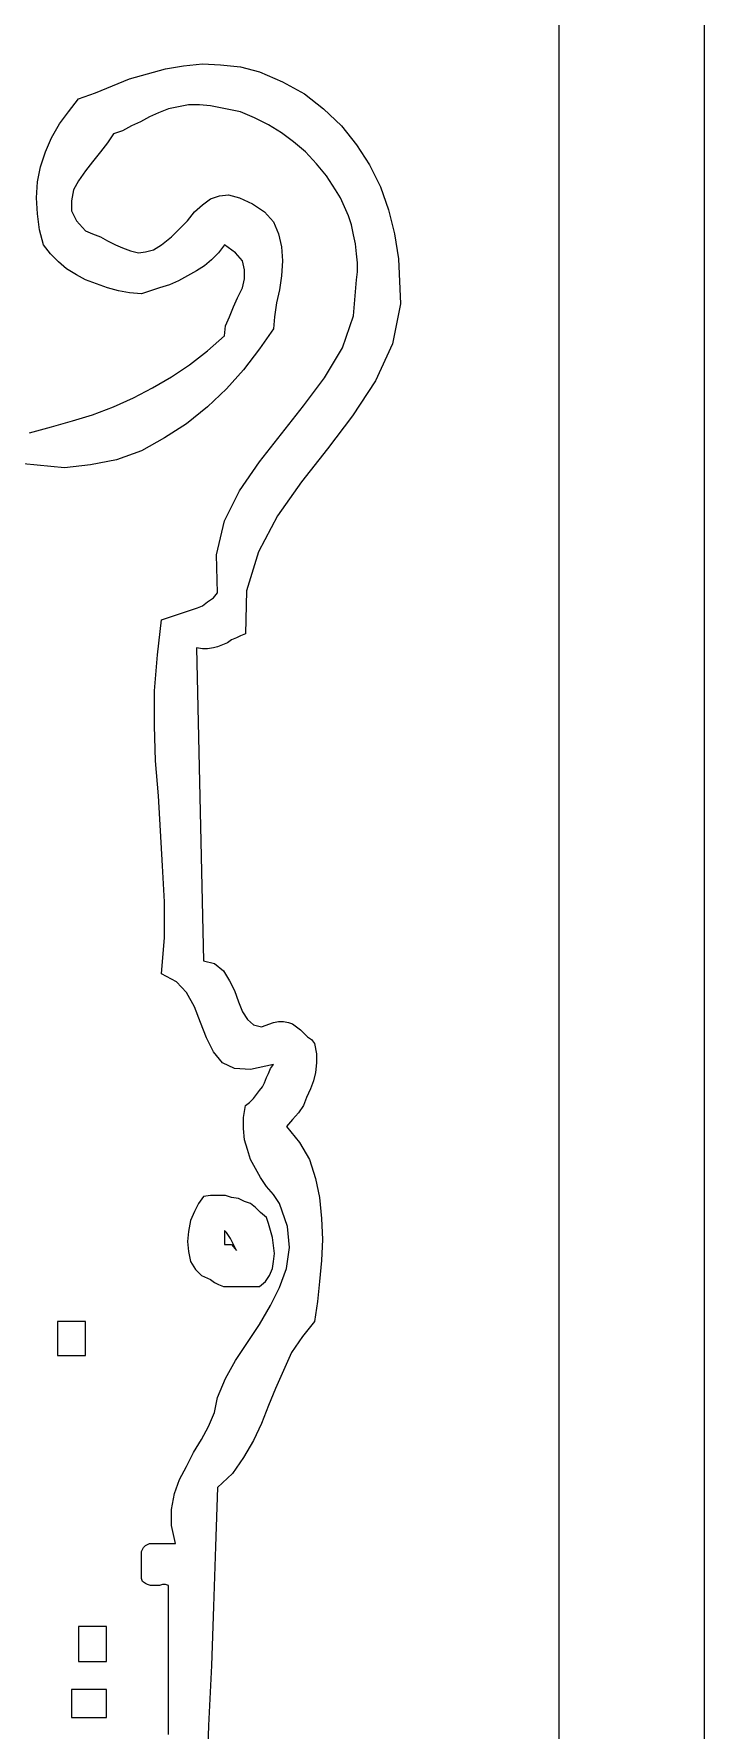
# Model space of a CAD drawing. Header units: millimetres. Extents: x -102 to 1947, y 0 to 1377.
# Drawn here: x 179.3 to 253.2, y 554.6 to 741.6 of the extents above; entities that cross this region are included whole.
import ezdxf

# ---------------------------------------------------------------- set-up
doc = ezdxf.new("R2010")
doc.units = ezdxf.units.MM
doc.layers.add('ceco.net 341', color=7, linetype='Continuous', lineweight=5)

# ---------------------------------------------------------------- blocks, each defined once
blk = doc.blocks.new('A$C00E300AF')
for p, q in [((-79.43, 568.37), (-80.31, 566.61)), ((-78.33, 569.91), (-79.43, 568.37)), ((-76.79, 570.13), (-78.33, 569.91)), ((-75.02, 570.13), (-76.79, 570.13)), ((-73.48, 570.13), (-75.02, 570.13)), ((-72.16, 569.69), (-73.48, 570.13)), ((-70.62, 569.47), (-72.16, 569.69)), ((-69.29, 568.81), (-70.62, 569.47)), ((-67.97, 568.37), (-69.29, 568.81)), ((-66.87, 567.49), (-67.97, 568.37)), ((-81.19, 564.62), (-81.63, 562.2)), ((-80.31, 566.61), (-81.19, 564.62)), ((-65.77, 566.39), (-66.87, 567.49)), ((-64.45, 565.28), (-65.77, 566.39)), ((-64.01, 563.96), (-64.45, 565.28)), ((-81.63, 562.2), (-81.85, 560)), ((-63.56, 562.42), (-64.01, 563.96)), ((-63.12, 560.88), (-63.56, 562.42)), ((-62.9, 559.11), (-63.12, 560.88)), ((-81.85, 560), (-81.63, 557.79)), ((-81.63, 557.79), (-81.19, 555.59)), ((-62.68, 557.35), (-62.9, 559.11)), ((-62.9, 555.59), (-62.68, 557.35)), ((-81.19, 555.59), (-80.09, 553.83)), ((-80.09, 553.83), (-78.77, 552.5)), ((-63.78, 552.5), (-63.12, 554.05)), ((-63.12, 554.05), (-62.9, 555.59)), ((-78.77, 552.5), (-76.79, 551.62)), ((-76.79, 551.62), (-75.9, 550.96)), ((-75.9, 550.96), (-75.02, 550.52)), ((-75.02, 550.52), (-73.92, 550.08)), ((-73.92, 550.08), (-73.04, 550.08)), ((-73.04, 550.08), (-71.72, 550.08)), ((-71.72, 550.08), (-70.62, 550.08)), ((-70.62, 550.08), (-69.51, 550.08)), ((-69.51, 550.08), (-68.19, 550.08)), ((-68.19, 550.08), (-67.09, 550.08)), ((-67.09, 550.08), (-65.99, 550.08)), ((-65.99, 550.08), (-64.67, 551.18)), ((-64.67, 551.18), (-63.78, 552.5)), ((-104.33, 542.37), (-110.5, 542.37)), ((-110.5, 542.37), (-110.5, 534.87)), ((-104.33, 534.87), (-104.33, 542.37)), ((-110.5, 534.87), (-104.33, 534.87)), ((-99.7, 475.16), (-105.87, 475.16)), ((-105.87, 475.16), (-105.87, 467.44)), ((-99.7, 467.44), (-99.7, 475.16)), ((-105.87, 467.44), (-99.7, 467.44)), ((-99.7, 461.27), (-107.42, 461.27)), ((-107.42, 461.27), (-107.42, 455.1)), ((-99.7, 455.1), (-99.7, 461.27)), ((-107.42, 455.1), (-99.7, 455.1))]:
    blk.add_line(p, q)
at = {"layer": 'ceco.net 341'}
for p, q in [((-86.7, 818.48), (-82.74, 819.14)), ((-82.74, 819.14), (-78.55, 819.58)), ((-78.55, 819.58), (-74.58, 819.36)), ((-74.58, 819.36), (-70.18, 818.92)), ((-70.18, 818.92), (-65.99, 817.82)), ((-98.38, 814.73), (-94.64, 816.28)), ((-94.64, 816.28), (-90.67, 817.38)), ((-90.67, 817.38), (-86.7, 818.48)), ((-65.99, 817.82), (-60.92, 815.62)), ((-60.92, 815.62), (-56.07, 812.97)), ((-108.08, 809.01), (-105.87, 811.87)), ((-105.87, 811.87), (-102.13, 813.19)), ((-102.13, 813.19), (-98.38, 814.73)), ((-56.07, 812.97), (-51.89, 809.67)), ((-110.06, 806.36), (-108.08, 809.01)), ((-90.23, 807.9), (-92.21, 806.8)), ((-88.24, 808.79), (-90.23, 807.9)), ((-86.04, 809.67), (-88.24, 808.79)), ((-83.84, 810.11), (-86.04, 809.67)), ((-81.63, 810.55), (-83.84, 810.11)), ((-79.21, 810.55), (-81.63, 810.55)), ((-76.79, 810.33), (-79.21, 810.55)), ((-73.48, 809.67), (-76.79, 810.33)), ((-70.18, 809.01), (-73.48, 809.67)), ((-67.09, 807.68), (-70.18, 809.01)), ((-64.01, 806.14), (-67.09, 807.68)), ((-51.89, 809.67), (-47.92, 805.92)), ((-111.82, 803.28), (-110.06, 806.36)), ((-98.16, 804.16), (-99.48, 802.17)), ((-96.18, 804.82), (-98.16, 804.16)), ((-94.19, 805.92), (-96.18, 804.82)), ((-92.21, 806.8), (-94.19, 805.92)), ((-61.14, 804.38), (-64.01, 806.14)), ((-58.5, 802.39), (-61.14, 804.38)), ((-47.92, 805.92), (-44.61, 801.73)), ((-114.25, 796.89), (-113.15, 800.19)), ((-113.15, 800.19), (-111.82, 803.28)), ((-101.03, 800.19), (-102.79, 797.99)), ((-99.48, 802.17), (-101.03, 800.19)), ((-55.85, 800.19), (-58.5, 802.39)), ((-53.43, 797.55), (-55.85, 800.19)), ((-44.61, 801.73), (-41.75, 797.33)), ((-114.91, 793.58), (-114.25, 796.89)), ((-102.79, 797.99), (-104.33, 796)), ((-51.22, 794.9), (-53.43, 797.55)), ((-41.75, 797.33), (-39.32, 792.48)), ((-115.13, 790.05), (-114.91, 793.58)), ((-105.87, 793.8), (-106.98, 791.82)), ((-104.33, 796), (-105.87, 793.8)), ((-49.24, 791.82), (-51.22, 794.9)), ((-114.91, 786.53), (-115.13, 790.05)), ((-106.98, 791.82), (-107.42, 789.39)), ((-107.42, 789.39), (-107.42, 787.19)), ((-78.55, 788.51), (-76.79, 789.83)), ((-76.79, 789.83), (-74.8, 790.5)), ((-74.8, 790.5), (-72.82, 790.72)), ((-72.82, 790.72), (-70.4, 790.05)), ((-70.4, 790.05), (-67.53, 788.73)), ((-48.14, 790.05), (-49.24, 791.82)), ((-47.26, 788.07), (-48.14, 790.05)), ((-39.32, 792.48), (-37.56, 787.41)), ((-114.47, 783), (-114.91, 786.53)), ((-107.42, 787.19), (-106.31, 784.99)), ((-81.85, 784.99), (-80.31, 786.97)), ((-80.31, 786.97), (-78.55, 788.51)), ((-67.53, 788.73), (-64.89, 786.97)), ((-64.89, 786.97), (-62.9, 784.77)), ((-46.38, 786.09), (-47.26, 788.07)), ((-45.71, 784.1), (-46.38, 786.09)), ((-37.56, 787.41), (-36.24, 782.12)), ((-113.59, 779.7), (-114.47, 783)), ((-106.31, 784.99), (-104.33, 782.78)), ((-104.33, 782.78), (-102.79, 782.12)), ((-102.79, 782.12), (-101.03, 781.46)), ((-101.03, 781.46), (-99.48, 780.58)), ((-87.58, 779.7), (-85.38, 781.46)), ((-85.38, 781.46), (-83.62, 783.22)), ((-83.62, 783.22), (-81.85, 784.99)), ((-62.9, 784.77), (-61.8, 782.12)), ((-61.8, 782.12), (-61.14, 779.26)), ((-45.27, 781.9), (-45.71, 784.1)), ((-44.83, 779.92), (-45.27, 781.9)), ((-36.24, 782.12), (-35.36, 776.61)), ((-112.04, 777.71), (-113.59, 779.7)), ((-110.28, 775.95), (-112.04, 777.71)), ((-99.48, 780.58), (-97.72, 779.7)), ((-97.72, 779.7), (-96.18, 779.04)), ((-96.18, 779.04), (-94.42, 778.38)), ((-94.42, 778.38), (-92.65, 777.93)), ((-92.65, 777.93), (-91.11, 778.15)), ((-91.11, 778.15), (-89.35, 778.6)), ((-89.35, 778.6), (-87.58, 779.7)), ((-75.02, 777.93), (-76.57, 776.39)), ((-73.7, 779.7), (-75.02, 777.93)), ((-71.28, 777.93), (-73.7, 779.7)), ((-69.73, 776.17), (-71.28, 777.93)), ((-61.14, 779.26), (-60.92, 776.17)), ((-44.61, 777.71), (-44.83, 779.92)), ((-44.39, 775.73), (-44.61, 777.71)), ((-108.52, 774.41), (-110.28, 775.95)), ((-106.31, 773.09), (-108.52, 774.41)), ((-79.87, 773.97), (-81.85, 772.87)), ((-78.11, 775.07), (-79.87, 773.97)), ((-76.57, 776.39), (-78.11, 775.07)), ((-69.29, 774.19), (-69.73, 776.17)), ((-69.29, 772.2), (-69.29, 774.19)), ((-60.92, 776.17), (-61.14, 772.87)), ((-44.39, 773.75), (-44.39, 775.73)), ((-35.36, 776.61), (-34.92, 766.7)), ((-104.33, 771.98), (-106.31, 773.09)), ((-101.91, 771.1), (-104.33, 771.98)), ((-99.48, 770.22), (-101.91, 771.1)), ((-97.06, 769.56), (-99.48, 770.22)), ((-88.02, 770.22), (-90.01, 769.56)), ((-85.82, 770.88), (-88.02, 770.22)), ((-83.84, 771.76), (-85.82, 770.88)), ((-81.85, 772.87), (-83.84, 771.76)), ((-70.84, 768.02), (-69.73, 770.22)), ((-69.73, 770.22), (-69.29, 772.2)), ((-61.14, 772.87), (-61.58, 769.78)), ((-45.27, 764.05), (-44.61, 771.98)), ((-44.61, 771.98), (-44.39, 773.75)), ((-94.64, 769.12), (-97.06, 769.56)), ((-91.99, 768.9), (-94.64, 769.12)), ((-90.01, 769.56), (-91.99, 768.9)), ((-71.72, 766.03), (-70.84, 768.02)), ((-62.24, 766.92), (-62.68, 763.83)), ((-61.58, 769.78), (-62.24, 766.92)), ((-34.92, 766.7), (-36.68, 757.88)), ((-73.48, 761.85), (-72.6, 763.83)), ((-72.6, 763.83), (-71.72, 766.03)), ((-62.68, 763.83), (-62.9, 761.19)), ((-47.7, 757), (-45.27, 764.05)), ((-77.45, 756.34), (-73.7, 759.64)), ((-73.7, 759.64), (-73.48, 761.85)), ((-62.9, 761.19), (-65.99, 756.78)), ((-81.41, 753.25), (-77.45, 756.34)), ((-65.99, 756.78), (-69.51, 752.15)), ((-51.66, 750.39), (-47.7, 757)), ((-36.68, 757.88), (-40.43, 749.73)), ((-85.38, 750.61), (-81.41, 753.25)), ((-69.51, 752.15), (-73.26, 747.97)), ((-93.75, 745.98), (-89.57, 748.19)), ((-89.57, 748.19), (-85.38, 750.61)), ((-73.26, 747.97), (-77.45, 744)), ((-56.29, 744.22), (-51.66, 750.39)), ((-40.43, 749.73), (-45.49, 742.02)), ((-102.79, 742.24), (-98.16, 744)), ((-98.16, 744), (-93.75, 745.98)), ((-77.45, 744), (-82.07, 740.25)), ((-61.14, 738.05), (-56.29, 744.22)), ((-111.82, 739.59), (-107.2, 740.91)), ((-107.2, 740.91), (-102.79, 742.24)), ((-82.07, 740.25), (-86.92, 737.17)), ((-45.49, 742.02), (-51, 734.74)), ((-116.67, 738.27), (-111.82, 739.59)), ((-86.92, 737.17), (-91.99, 734.3)), ((-65.99, 731.88), (-61.14, 738.05)), ((-91.99, 734.3), (-97.5, 732.32)), ((-51, 734.74), (-56.73, 727.47)), ((-108.96, 730.56), (-117.99, 731.44)), ((-103.23, 731.22), (-108.96, 730.56)), ((-97.5, 732.32), (-103.23, 731.22)), ((-70.4, 725.49), (-65.99, 731.88)), ((-73.7, 718.88), (-70.4, 725.49)), ((-56.73, 727.47), (-62.02, 719.98)), ((-75.46, 711.38), (-73.7, 718.88)), ((-62.02, 719.98), (-66.21, 712.05)), ((-75.24, 703.01), (-75.46, 711.38)), ((-66.21, 712.05), (-68.85, 703.45)), ((-76.12, 701.91), (-75.24, 703.01)), ((-68.85, 703.45), (-69.07, 693.98)), ((-82.3, 698.82), (-80.97, 699.27)), ((-80.97, 699.27), (-79.65, 699.71)), ((-79.65, 699.71), (-78.55, 700.15)), ((-78.55, 700.15), (-77.45, 701.03)), ((-77.45, 701.03), (-76.12, 701.91)), ((-88.47, 689.35), (-87.58, 697.06)), ((-87.58, 697.06), (-86.26, 697.5)), ((-86.26, 697.5), (-84.94, 697.94)), ((-84.94, 697.94), (-83.62, 698.38)), ((-83.62, 698.38), (-82.3, 698.82)), ((-73.04, 691.99), (-74.14, 691.55)), ((-72.16, 692.65), (-73.04, 691.99)), ((-71.06, 693.09), (-72.16, 692.65)), ((-70.18, 693.54), (-71.06, 693.09)), ((-69.07, 693.98), (-70.18, 693.54)), ((-89.13, 681.42), (-88.47, 689.35)), ((-79.87, 690.89), (-78.33, 621.92)), ((-78.55, 690.67), (-79.87, 690.89)), ((-77.45, 690.67), (-78.55, 690.67)), ((-76.12, 690.89), (-77.45, 690.67)), ((-75.24, 691.11), (-76.12, 690.89)), ((-74.14, 691.55), (-75.24, 691.11)), ((-89.13, 673.7), (-89.13, 681.42)), ((-88.91, 665.99), (-89.13, 673.7)), ((-88.24, 658.28), (-88.91, 665.99)), ((-87.8, 650.56), (-88.24, 658.28)), ((-87.36, 642.85), (-87.8, 650.56)), ((-86.92, 634.92), (-87.36, 642.85)), ((-86.92, 626.99), (-86.92, 634.92)), ((-87.58, 619.05), (-86.92, 626.99)), ((-78.33, 621.92), (-75.9, 621.26)), ((-75.9, 621.26), (-73.92, 619.71)), ((-84.28, 617.29), (-87.58, 619.05)), ((-82.07, 614.87), (-84.28, 617.29)), ((-73.92, 619.71), (-72.6, 617.51)), ((-72.6, 617.51), (-71.5, 615.31)), ((-80.31, 611.78), (-82.07, 614.87)), ((-71.5, 615.31), (-70.62, 612.88)), ((-78.99, 608.26), (-80.31, 611.78)), ((-70.62, 612.88), (-69.73, 610.68)), ((-69.73, 610.68), (-68.63, 608.92)), ((-77.67, 604.95), (-78.99, 608.26)), ((-68.63, 608.92), (-67.31, 607.81)), ((-67.31, 607.81), (-65.55, 607.37)), ((-65.55, 607.37), (-62.9, 608.26)), ((-62.9, 608.26), (-61.8, 608.48)), ((-61.8, 608.48), (-60.7, 608.48)), ((-60.7, 608.48), (-59.6, 608.26)), ((-59.6, 608.26), (-58.72, 608.03)), ((-58.72, 608.03), (-57.83, 607.37)), ((-57.83, 607.37), (-56.95, 606.71)), ((-56.95, 606.71), (-56.29, 606.05)), ((-56.29, 606.05), (-55.41, 605.17)), ((-76.12, 601.86), (-77.67, 604.95)), ((-74.14, 599.44), (-76.12, 601.86)), ((-55.41, 605.17), (-54.53, 604.51)), ((-54.53, 604.51), (-53.87, 603.63)), ((-53.87, 603.63), (-53.43, 601.42)), ((-71.5, 598.12), (-74.14, 599.44)), ((-67.97, 597.9), (-71.5, 598.12)), ((-62.9, 599), (-67.97, 597.9)), ((-64.01, 597.02), (-63.56, 598.12)), ((-63.56, 598.12), (-62.9, 599)), ((-53.43, 599.44), (-53.65, 597.24)), ((-53.43, 601.42), (-53.43, 599.44)), ((-65.33, 594.15), (-64.89, 595.03)), ((-64.89, 595.03), (-64.45, 596.14)), ((-64.45, 596.14), (-64.01, 597.02)), ((-54.09, 595.47), (-54.75, 593.71)), ((-53.65, 597.24), (-54.09, 595.47)), ((-68.19, 590.63), (-67.31, 591.51)), ((-67.31, 591.51), (-66.65, 592.39)), ((-66.65, 592.39), (-65.99, 593.27)), ((-65.99, 593.27), (-65.33, 594.15)), ((-55.63, 591.73), (-56.29, 589.97)), ((-54.75, 593.71), (-55.63, 591.73)), ((-69.51, 587.32), (-69.07, 589.97)), ((-69.51, 584.9), (-69.51, 587.32)), ((-69.07, 589.97), (-68.19, 590.63)), ((-57.39, 588.42), (-58.72, 586.88)), ((-56.29, 589.97), (-57.39, 588.42)), ((-69.29, 582.47), (-69.51, 584.9)), ((-58.72, 586.88), (-60.04, 585.34)), ((-60.04, 585.34), (-57.17, 581.81)), ((-68.63, 580.27), (-69.29, 582.47)), ((-67.97, 578.07), (-68.63, 580.27)), ((-57.17, 581.81), (-54.97, 578.07)), ((-66.87, 576.08), (-67.97, 578.07)), ((-65.77, 574.1), (-66.87, 576.08)), ((-54.97, 578.07), (-53.65, 573.88)), ((-64.45, 572.12), (-65.77, 574.1)), ((-62.9, 570.35), (-64.45, 572.12)), ((-53.65, 573.88), (-52.77, 569.69)), ((-61.58, 568.37), (-62.9, 570.35)), ((-59.82, 563.3), (-61.58, 568.37)), ((-52.77, 569.69), (-52.33, 565.06)), ((-52.33, 565.06), (-52.11, 560.44)), ((-73.26, 561.98), (-73.7, 562.42)), ((-73.7, 562.42), (-73.7, 559.33)), ((-72.82, 561.32), (-73.26, 561.98)), ((-72.38, 560.66), (-72.82, 561.32)), ((-59.38, 558.67), (-59.82, 563.3)), ((-73.7, 559.33), (-72.16, 559.33)), ((-71.94, 559.78), (-72.38, 560.66)), ((-72.16, 559.33), (-71.06, 558.01)), ((-71.5, 558.89), (-71.94, 559.78)), ((-71.06, 558.01), (-71.5, 558.89)), ((-60.04, 554.05), (-59.38, 558.67)), ((-52.11, 560.44), (-52.33, 555.81)), ((-61.58, 549.86), (-60.04, 554.05)), ((-52.33, 555.81), (-52.77, 551.18)), ((-63.56, 545.89), (-61.58, 549.86)), ((-52.77, 551.18), (-53.21, 546.77)), ((-65.99, 541.71), (-63.56, 545.89)), ((-53.21, 546.77), (-53.87, 542.37)), ((-53.87, 542.37), (-56.51, 539.06)), ((-68.63, 537.74), (-65.99, 541.71)), ((-56.51, 539.06), (-58.94, 535.54)), ((-71.28, 533.77), (-68.63, 537.74)), ((-58.94, 535.54), (-60.7, 531.57)), ((-73.48, 529.81), (-71.28, 533.77)), ((-60.7, 531.57), (-62.46, 527.6)), ((-75.24, 525.62), (-73.48, 529.81)), ((-62.46, 527.6), (-64.01, 523.86)), ((-75.9, 522.31), (-75.24, 525.62)), ((-64.01, 523.86), (-65.55, 519.89)), ((-77.23, 519.23), (-75.9, 522.31)), ((-65.55, 519.89), (-67.31, 516.14)), ((-80.53, 513.5), (-78.77, 516.36)), ((-78.77, 516.36), (-77.23, 519.23)), ((-67.31, 516.14), (-69.51, 512.4)), ((-82.07, 510.41), (-80.53, 513.5)), ((-69.51, 512.4), (-71.94, 508.87)), ((-83.62, 507.55), (-82.07, 510.41)), ((-71.94, 508.87), (-75.24, 505.79)), ((-84.72, 504.46), (-83.62, 507.55)), ((-75.24, 505.79), (-75.68, 492.79)), ((-85.38, 500.94), (-84.72, 504.46)), ((-85.38, 497.41), (-85.38, 500.94)), ((-84.5, 493.45), (-85.38, 497.41)), ((-91.11, 493.01), (-90.23, 493.45)), ((-90.23, 493.45), (-89.13, 493.45)), ((-89.13, 493.45), (-84.5, 493.45)), ((-91.99, 491.68), (-91.55, 492.57)), ((-91.99, 490.8), (-91.99, 491.68)), ((-91.99, 489.92), (-91.99, 490.8)), ((-91.99, 488.82), (-91.99, 489.92)), ((-91.55, 492.57), (-91.11, 493.01)), ((-75.68, 492.79), (-76.12, 479.56)), ((-91.99, 487.72), (-91.99, 488.82)), ((-91.99, 486.62), (-91.99, 487.72)), ((-91.99, 485.73), (-91.99, 486.62)), ((-91.77, 485.07), (-91.99, 485.73)), ((-91.11, 484.63), (-91.77, 485.07)), ((-90.67, 484.41), (-91.11, 484.63)), ((-90.01, 484.19), (-90.67, 484.41)), ((-89.35, 484.19), (-90.01, 484.19)), ((-88.69, 484.19), (-89.35, 484.19)), ((-88.02, 484.19), (-88.69, 484.19)), ((-87.36, 484.41), (-88.02, 484.19)), ((-86.7, 484.41), (-87.36, 484.41)), ((-86.04, 484.19), (-86.7, 484.41)), ((-86.04, 478.02), (-86.04, 484.19)), ((-76.12, 479.56), (-76.57, 466.56)), ((-86.04, 471.63), (-86.04, 478.02)), ((-86.04, 465.02), (-86.04, 471.63)), ((-86.04, 458.19), (-86.04, 465.02)), ((-76.57, 466.56), (-77.23, 453.34)), ((-86.04, 451.36), (-86.04, 458.19)), ((-77.23, 453.34), (-77.67, 440.34))]:
    blk.add_line(p, q, dxfattribs=at)
blk = doc.blocks.new('w341a')
at = {"layer": 'ceco.net 341', "lineweight": 5}
for p, q in [((237.16, 1185.58), (237.16, 328.47)), ((253.17, 1185.58), (253.17, 328.47))]:
    blk.add_line(p, q, dxfattribs=at)
at = {"layer": 'ceco.net 341', "xscale": 0.5, "yscale": 0.5, "zscale": 0.5}
blk.add_blockref('A$C00E300AF', (237.16, 328.47), dxfattribs=at)

msp = doc.modelspace()

# ---------------------------------------------------------------- block references
msp.add_blockref('w341a', (0, 0))

doc.saveas('drawing.dxf')
